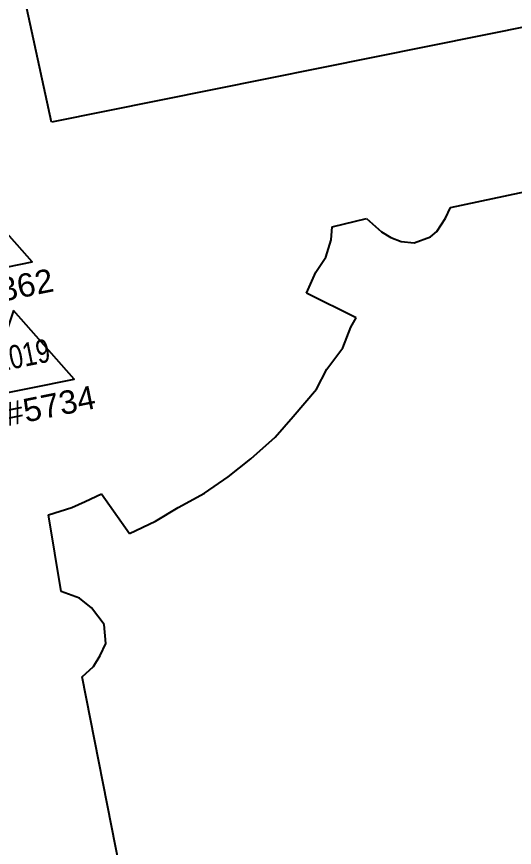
# Model space of a CAD drawing. Header units: inches. Extents: x 0 to 69221025, y 0 to 27683600.
# Drawn here: x 69219662 to 69220060, y 27680405 to 27681070 of the extents above; entities that cross this region are included whole.
import ezdxf
from ezdxf import colors
from ezdxf.entities.mleader import LeaderData, LeaderLine
from ezdxf.enums import TextEntityAlignment as Align
from ezdxf.math import Vec2, Vec3

# ---------------------------------------------------------------- set-up
doc = ezdxf.new("R2010")
doc.units = ezdxf.units.IN
doc.header["$LTSCALE"] = 0.25
doc.header["$MEASUREMENT"] = 0
doc.layers.get('0').update_dxf_attribs({"linetype": 'CONTINUOUS'})
doc.layers.add('A-REV', color=1, linetype='CONTINUOUS', true_color=0xff0000)
doc.layers.add('A-SITE', color=3, linetype='CONTINUOUS')
doc.styles.add('Arial', font='arial.ttf')
doc.styles.get("Standard").update_dxf_attribs({"font": 'arial.ttf'})

# ---------------------------------------------------------------- blocks, each defined once
blk = doc.blocks.new('ProjectRev')
at = {"transparency": 16777216}
blk.add_lwpolyline([(0, 0.122), (-0.1221, -0.0895), (0.1221, -0.0895)], close=True, dxfattribs=at)
at = {"transparency": 16777216, "insert": (-0.1798, -0.1151), "char_height": 0.0625, "width": 0.24749, "attachment_point": 1, "style": 'Arial'}
blk.add_mtext('PJ#', dxfattribs=at)
at = {"transparency": 16777216, "style": 'Arial', "width": 0.75}
blk.add_attdef('YEAR', text='', height=0.0625, dxfattribs=at).set_placement((0, 0), align=Align.MIDDLE_CENTER)
at = {"transparency": 16777216, "style": 'Arial'}
blk.add_attdef('PROJECT', text='', height=0.0625, dxfattribs=at).set_placement((-0.0276, -0.1151), align=Align.TOP_LEFT)

msp = doc.modelspace()

# ---------------------------------------------------------------- linework, layer by layer
at = {"layer": 'A-SITE'}
for p, q in [((69220938.32, 27681237.52), (69219689.76, 27680985.61)), ((69219689.76, 27680985.61), (69219661.9, 27681114.28)), ((69220008.72, 27680917.4), (69220227.35, 27680963.67)), ((69220004.85, 27680908.88), (69220008.72, 27680917.4)), ((69219914.2, 27680901.87), (69219941.52, 27680908.48)), ((69219941.52, 27680908.48), (69219953.71, 27680897.86)), ((69219997.86, 27680898.22), (69220004.85, 27680908.88)), ((69219913.41, 27680891.58), (69219914.2, 27680901.87)), ((69219953.71, 27680897.86), (69219961.2, 27680893.4)), ((69219961.2, 27680893.4), (69219969.24, 27680890.2)), ((69219979.65, 27680889), (69219992.83, 27680893.78)), ((69219992.83, 27680893.78), (69219997.86, 27680898.22)), ((69219909.03, 27680877.51), (69219913.41, 27680891.58)), ((69219969.24, 27680890.2), (69219979.65, 27680889)), ((69219901.12, 27680865.51), (69219909.03, 27680877.51)), ((69219893.69, 27680848.92), (69219901.12, 27680865.51)), ((69219933.47, 27680828.97), (69219893.69, 27680848.92)), ((69219929.01, 27680821.51), (69219933.47, 27680828.97)), ((69219922.72, 27680805.13), (69219929.01, 27680821.51)), ((69219909.92, 27680787.94), (69219922.72, 27680805.13)), ((69219901.59, 27680771.97), (69219909.92, 27680787.94)), ((69219883.01, 27680750.19), (69219901.59, 27680771.97)), ((69219868.56, 27680733.48), (69219883.01, 27680750.19)), ((69219849.13, 27680716.23), (69219868.56, 27680733.48)), ((69219831.08, 27680701.97), (69219849.13, 27680716.23)), ((69219812.07, 27680688.7), (69219831.08, 27680701.97)), ((69219716.67, 27680681.99), (69219729.57, 27680688.27)), ((69219729.57, 27680688.27), (69219752.01, 27680656.53)), ((69219791.11, 27680677.41), (69219812.07, 27680688.7)), ((69219705.82, 27680677.25), (69219716.67, 27680681.99)), ((69219687.34, 27680671.49), (69219705.82, 27680677.25)), ((69219772.87, 27680666.24), (69219791.11, 27680677.41)), ((69219697.38, 27680610.15), (69219687.34, 27680671.49)), ((69219752.01, 27680656.53), (69219772.87, 27680666.24)), ((69219712.11, 27680604.68), (69219697.38, 27680610.15)), ((69219721.77, 27680597.1), (69219712.11, 27680604.68)), ((69219731.73, 27680583.73), (69219721.77, 27680597.1)), ((69219733.07, 27680568.37), (69219731.73, 27680583.73)), ((69219728.59, 27680558.96), (69219733.07, 27680568.37)), ((69219723.21, 27680550.16), (69219728.59, 27680558.96)), ((69219714.21, 27680541.86), (69219723.21, 27680550.16)), ((69219761.74, 27680300.96), (69219714.21, 27680541.86))]:
    msp.add_line(p, q, dxfattribs=at)

# ---------------------------------------------------------------- leaders
at = {"layer": 'A-REV'}
ml = msp.add_multileader_block('Standard', dxfattribs=at)
ml.set_content('ProjectRev', color=256, scale=300)
ml.set_attribute('YEAR', '2016', width=0)
ml.set_attribute('PROJECT', '5362', width=0)
ml.set_leader_properties()
ml.build(insert=Vec2(0, 0))
ml.multileader.update_dxf_attribs({"text_right_attachment_type": 6, "dogleg_length": 0.25, "arrow_head_size": 37.5, "scale": 300})
ctx = ml.context
ctx.base_point, ctx.scale, ctx.char_height, ctx.arrow_head_size, ctx.landing_gap_size, ctx.plane_origin, ctx.plane_x_axis, ctx.plane_y_axis = Vec3(69219603.99, 27680876.66), 300, 54, 37.5, 27, Vec3(69219492.97, 27680747.57), Vec3(0.980138, 0.198319), Vec3(-0.198319, 0.980138)
ctx.right_attachment = 6
notes = []
notes.append((ctx, [(0, (0, 0, 0), (0, 0), (1, 0), 1, [])]))
ctx.block.insert, ctx.block.rotation = Vec3(69219633.06, 27680892.82), 0.199642
ml = msp.add_multileader_block('Standard', dxfattribs=at)
ml.set_content('ProjectRev', color=256, scale=300)
ml.set_attribute('YEAR', '2019', width=0)
ml.set_attribute('PROJECT', '5734', width=0)
ml.set_leader_properties()
ml.build(insert=Vec2(0, 0))
ml.multileader.update_dxf_attribs({"text_right_attachment_type": 6, "dogleg_length": 0.25, "arrow_head_size": 37.5, "scale": 300})
ctx = ml.context
ctx.base_point, ctx.scale, ctx.char_height, ctx.arrow_head_size, ctx.landing_gap_size, ctx.plane_origin, ctx.plane_x_axis, ctx.plane_y_axis = Vec3(69219637.55, 27680783.02), 300, 54, 37.5, 27, Vec3(69219526.53, 27680653.92), Vec3(0.980138, 0.198319), Vec3(-0.198319, 0.980138)
ctx.right_attachment = 6
notes.append((ctx, [(0, (0, 0, 0), (0, 0), (1, 0), 1, [])]))
ctx.block.insert, ctx.block.rotation = Vec3(69219666.62, 27680799.17), 0.199642
for ctx, leaders in notes:
    for number, flags, end, landing, length, lines in leaders:
        leader = LeaderData()
        leader.index, (leader.has_last_leader_line, leader.has_dogleg_vector, leader.attachment_direction) = number, flags
        leader.last_leader_point, leader.dogleg_vector, leader.dogleg_length = Vec3(end), Vec3(landing), length
        for number, points, colour, breaks in lines:
            line = LeaderLine()
            line.index, line.vertices, line.color, line.breaks = number, Vec3.list(points), colors.encode_raw_color(colour), breaks
            leader.lines.append(line)
        ctx.leaders.append(leader)

doc.saveas('drawing.dxf')
